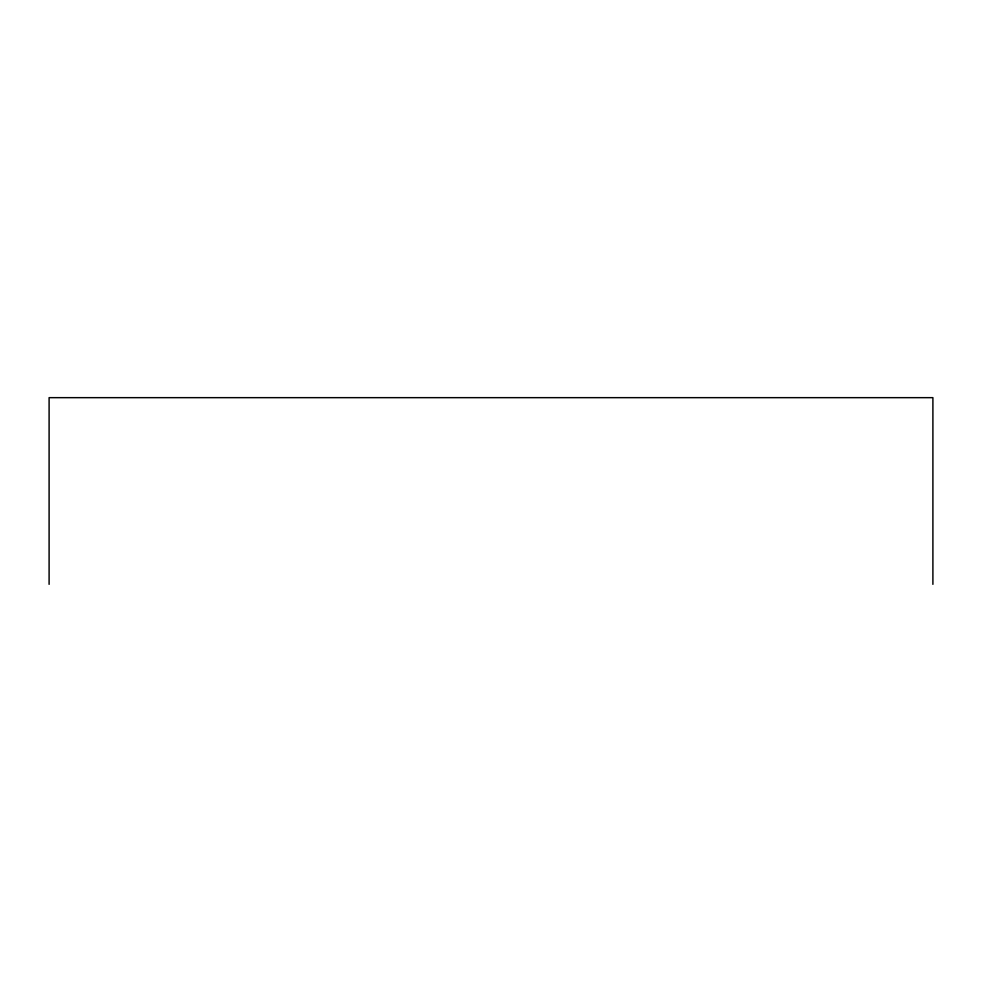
<?xml version="1.0" encoding="UTF-8"?>
<svg xmlns="http://www.w3.org/2000/svg" width="982" height="982" viewBox="0 0 982 982"><rect width="100%" height="100%" fill="white"/><g stroke="black" fill="none" stroke-linecap="round" stroke-linejoin="round"><path stroke-width="1.47" d="M932.9 584.339L932.9 397.661L49.1 397.661L49.1 584.339"/></g></svg>
